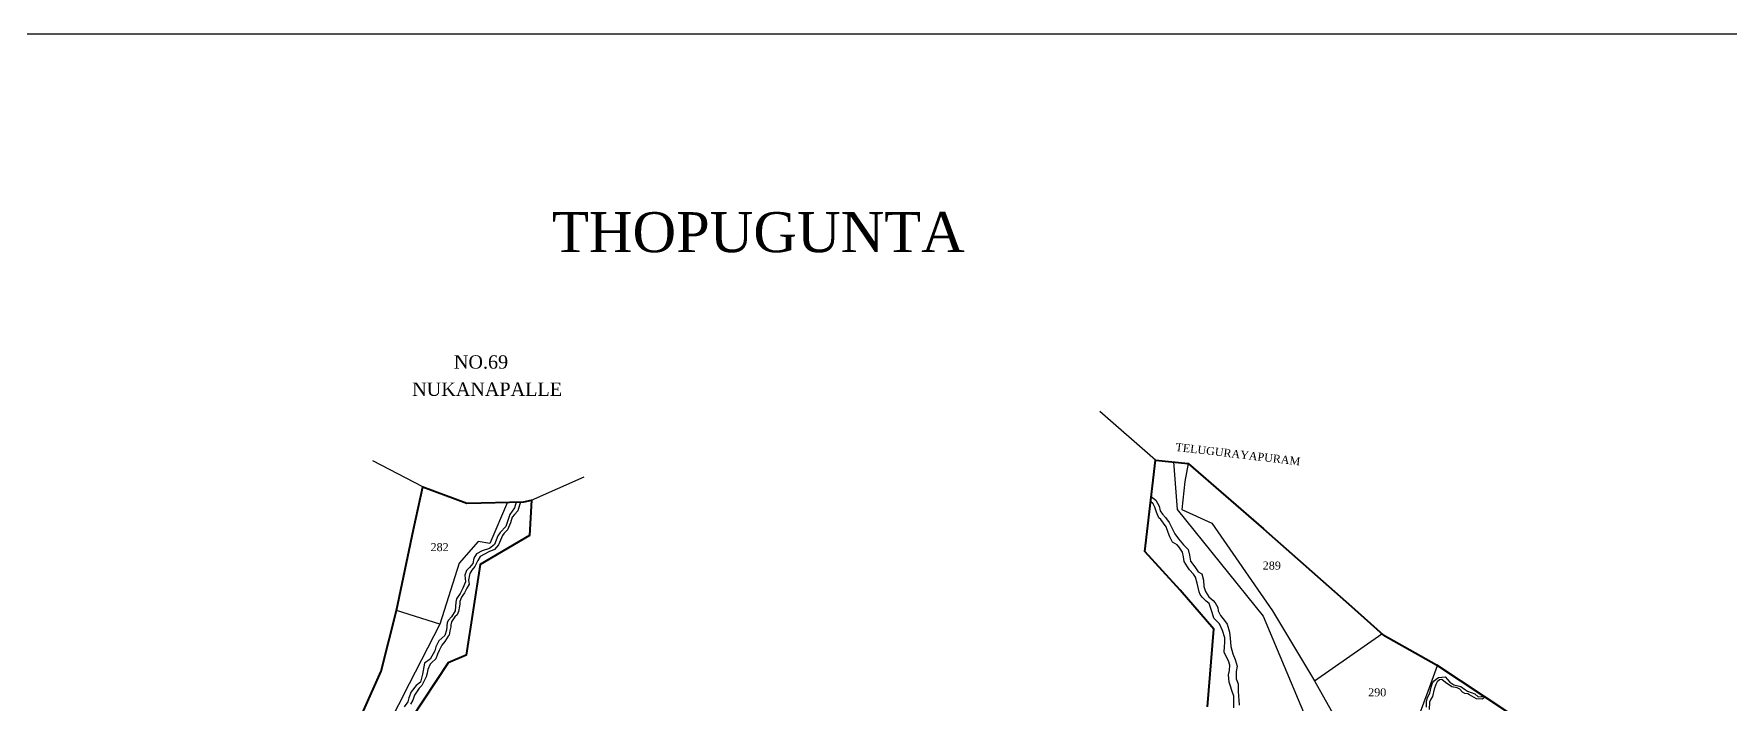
# Model space of a CAD drawing. Header units: millimetres. Extents: x -710 to 883, y -1027 to 1201.
# Drawn here: x -152 to 484, y 949 to 1201 of the extents above; entities that cross this region are included whole.
import ezdxf

# ---------------------------------------------------------------- set-up
doc = ezdxf.new("R2010")
doc.units = ezdxf.units.MM
doc.header["$MEASUREMENT"] = 0
doc.linetypes.add('ACAD_ISO02W100', pattern=[15, 12, -3])
doc.linetypes.add('BORDER', pattern=[1.75, 0.5, -0.25, 0.5, -0.25, 0, -0.25])
for name, color, linetype in [('CARTTRACK', 30, 'ACAD_ISO02W100'), ('NALA', 4, 'Continuous'), ('SURVEY_BND', 7, 'Continuous'), ('SURVEY_NO', 7, 'Continuous')]:
    doc.layers.add(name, color=color, linetype=linetype)
doc.layers.add('VILL_BOUNDARY', color=6, linetype='BORDER', lineweight=30)
doc.styles.get("Standard").update_dxf_attribs({"font": 'TIMES.TTF'})

msp = doc.modelspace()

# ---------------------------------------------------------------- linework, layer by layer
at = {"linetype": 'ByBlock', "lineweight": 30}
msp.add_lwpolyline([(-710.43, 1200.61), (882.84, 1200.61), (882.84, -1027.46), (-710.43, -1027.46)], close=True, dxfattribs=at)
at = {"layer": 'CARTTRACK', "linetype": 'ByBlock'}
msp.add_lwpolyline([(275.5, 1040.19), (276.81, 1022.43), (309.14, 982.41), (325.91, 942.55), (329.69, 930.71), (331.01, 919.25), (330.82, 912.99), (323.05, 892.01), (312.02, 873.18), (308.48, 868.13), (296.71, 860.23), (290.96, 857.56), (290.83, 842.28), (293.37, 817.02), (292.81, 812.12), (287.91, 798.65), (272.95, 789.23), (256.38, 776.87), (245.44, 765.49), (241.98, 761.67), (237.91, 750.59)], dxfattribs=at)
at = {"layer": 'NALA', "linetype": 'ByBlock'}
for points in [[(28.99, 1025.19), (28.36, 1022.95), (26.65, 1020.46), (25.07, 1016.03), (23.05, 1013.73), (22.11, 1012.47), (20.91, 1009.29), (19, 1007.77), (16.26, 1006.95), (14.15, 1005.77), (13.07, 1004.18), (12.77, 1002.19), (11.53, 1000.66), (10.42, 999.54), (9.72, 997.74), (10, 995.3), (9.01, 992.93), (7.99, 990.96), (6.63, 988.89), (6.32, 987.61), (6.06, 984.43), (4.73, 982.2), (3.6, 980.96), (3.11, 979.98), (2.88, 977.11), (2.2, 975.12), (0.03, 973.22), (-1.18, 970.9), (-1.56, 969.45), (-3.26, 966.32), (-5.36, 964.78), (-6.07, 960.62), (-6.92, 957.71), (-8.55, 956.46), (-10.34, 954), (-11.27, 951.85), (-11.66, 950.3), (-13.04, 948.48)], [(30.64, 1025.24), (29.59, 1021.89), (28.36, 1020.52), (27.47, 1019.5), (26.91, 1017.45), (25.72, 1014.79), (24.54, 1013.48), (23.91, 1012.69), (22.41, 1009.15), (20.88, 1007.34), (18.69, 1006.53), (15.5, 1004.82), (14.56, 1003.26), (13.47, 1000.97), (12.41, 999.66), (11.64, 998.43), (11.49, 997.88), (11.09, 995.94), (11.33, 994.43), (10.51, 992.9), (9.59, 991.18), (8.94, 990.3), (8.51, 989.56), (7.84, 987.91), (7.86, 987.07), (7.7, 986.1), (7.37, 984.17), (6.84, 982.93), (6.04, 982.12), (4.75, 980.3), (4.53, 979.19), (4.45, 978.36), (4.1, 976.96), (3.91, 975.33), (3.51, 974.95), (2.24, 972.9), (1.14, 971.6), (0.1, 969.53), (-0.5, 968.22), (-1.16, 966.36), (-2.78, 964.96), (-3.21, 964.43), (-4.19, 962.37), (-4.44, 961.05), (-4.72, 959.73), (-6.38, 956.48), (-7.38, 955.47), (-9.17, 952.82), (-9.75, 950.96), (-10.64, 949.45)], [(298.07, 948.03), (298.07, 949.76), (298.07, 952.44), (297.4, 954.59), (296.89, 956.22), (296.39, 957.73), (296.16, 960.41), (296.5, 962.03), (296.61, 963.99), (296.14, 965.73), (295.66, 966.54), (294.42, 968.88), (294.57, 971.09), (294.68, 972.6), (294.76, 974.31), (293.81, 977.08), (292.74, 979.51), (290.64, 981.67), (289.97, 983.83), (288.84, 987.12), (287.77, 988.07), (286.26, 989.58), (285.45, 990.56), (285.05, 991.54), (284.4, 994.77), (283.73, 996.98), (282.93, 998.12), (281.49, 999.83), (280.7, 1000.85), (279.44, 1002.93), (279.18, 1004.7), (278.91, 1006.44), (277.59, 1008.27), (276.8, 1009.16), (275.13, 1010.12), (274.06, 1012.18), (273.45, 1013.77), (272.73, 1015.89), (270.76, 1018.6), (269.97, 1019.29), (269.06, 1021.43), (268.45, 1023.25), (267.88, 1024.49), (266.88, 1025.35)], [(267.1, 1027.26), (268.9, 1025.83), (270.12, 1023.59), (270.53, 1021.94), (271.37, 1020.61), (272.49, 1019.37), (273.89, 1017.52), (275.07, 1015), (275.93, 1013.24), (277.31, 1011.36), (279.19, 1009.09), (280.98, 1007.45), (281.49, 1005.21), (281.84, 1003.02), (283.42, 1000.86), (284.77, 999.03), (286.1, 998.28), (286.68, 995.88), (286.91, 993.54), (287.45, 991.67), (288.75, 989.69), (290.33, 988.34), (291.07, 987.37), (292.09, 985.63), (292.21, 984.44), (293.08, 982.68), (294.61, 980.75), (295.63, 979.35), (296.42, 976.41), (296.73, 974.14), (297.03, 971.08), (297.7, 968.33), (298.56, 966.22), (299.35, 963.66), (299, 961.71), (298.97, 958.94), (299.76, 957.03), (299.78, 954.31), (299.86, 952.39), (300.04, 950.99), (300.07, 949.03)], [(370.29, 948.33), (370.3, 950.36), (370.68, 951.88), (371.65, 953.57), (372.16, 955.86), (372.56, 957.43), (373.2, 958.2), (374.01, 958.86), (374.79, 959.39), (377.29, 959.62), (379.12, 957.64), (380.61, 956.66), (383.2, 956.07), (384.63, 955.04), (385.76, 954.36), (387.1, 953.79), (388.44, 953.29), (389.77, 952.24), (390.86, 952.3), (391.23, 952.3), (391.66, 952.54)], [(392.37, 952.07), (391.19, 951.36), (389.04, 951.44), (388.23, 951.99), (386.43, 952.99), (385.86, 953.25), (384.73, 953.49), (383.89, 953.93), (382.89, 955.06), (381.81, 955.5), (379.89, 955.88), (377.47, 957.51), (376.11, 958.67), (375.2, 958.56), (374.41, 957.81), (373.89, 956.74), (373.27, 955), (372.61, 952.28), (371.97, 951.27), (371.52, 950.16), (371.31, 947.44)]]:
    msp.add_lwpolyline(points, dxfattribs=at)
at = {"layer": 'SURVEY_BND', "linetype": 'ByBlock'}
for points in [[(281, 1039.6), (279.71, 1032.94), (278.61, 1022.33), (289.91, 1017.31), (312.62, 984.45), (328.38, 958.21), (353.66, 975.84)], [(25.69, 1025.1), (19.06, 1009.6), (14.74, 1010.37), (7.56, 1002.32), (0.31, 979.41), (-15.88, 984.55)], [(0.31, 979.43), (-11.12, 957.04), (-19.1, 941.37), (-27.38, 924.15), (-23.81, 919.33), (-35.56, 908.59), (-44.83, 900.68), (-50.68, 892.88), (-59.22, 898.78)], [(328.38, 958.21), (341.33, 935.05), (354.88, 910.89), (362.05, 930.46), (370.96, 954.24), (374.52, 963.89)]]:
    msp.add_lwpolyline(points, dxfattribs=at)
at = {"layer": 'VILL_BOUNDARY', "linetype": 'ByBlock'}
for points in [[(268.69, 1040.93), (247.91, 1059.14)], [(268.69, 1040.93), (247.91, 1059.14)], [(-6.02, 1030.94), (-24.79, 1040.68)], [(-6.02, 1030.94), (-24.79, 1040.68)], [(34.7, 1025.86), (54.45, 1034.69)], [(34.7, 1025.86), (54.45, 1034.69)]]:
    msp.add_lwpolyline(points, dxfattribs=at)
at = {"layer": 'VILL_BOUNDARY', "linetype": 'ByBlock', "lineweight": 40}
for points in [[(288.19, 948.39), (290.63, 977.54), (277.93, 992.12), (264.71, 1006.66), (268.69, 1040.93), (281, 1039.6), (309.25, 1015.2), (342.27, 986.01), (354.1, 975.45), (374.16, 964.13), (400.78, 946.5)], [(-95.85, 841.36), (-77.54, 871.42), (-59.22, 898.78), (-49.79, 905.33), (-40.97, 920.36), (-28.22, 946.89), (-21.69, 961.75), (-15.88, 984.55), (-9.45, 1014.93), (-6.02, 1030.94), (10.48, 1024.7), (31.91, 1025.27), (34.7, 1025.86), (33.96, 1012.62), (15.51, 1001.75), (10.27, 967.77), (3.45, 964.87), (-10.41, 943.89), (-3.49, 924.23), (1.9, 896.39), (7.51, 872.84), (10.98, 862.05)], [(-28.22, 946.89), (-21.69, 961.75), (-15.88, 984.55), (-9.45, 1014.93), (-6.02, 1030.94), (10.48, 1024.7), (31.91, 1025.27), (34.7, 1025.86), (33.96, 1012.62), (15.51, 1001.75), (10.27, 967.77), (3.45, 964.87), (-10.41, 943.89)]]:
    msp.add_lwpolyline(points, dxfattribs=at)

# ---------------------------------------------------------------- texts
at = {"layer": 'SURVEY_NO', "linetype": 'ByBlock'}
for s, height, p in [('THOPUGUNTA', 15, (42.41, 1118.83)), ('NO.69', 5, (5.63, 1075.18)), ('NUKANAPALLE', 5, (-10.01, 1064.97)), ('282', 3, (-3.11, 1006.78)), ('289', 3, (308.94, 999.88)), ('290', 3, (348.47, 952.36))]:
    msp.add_text(s, height=height, dxfattribs=at).set_placement(p)
msp.add_text('TELUGURAYAPURAM', height=3, rotation=353.33393, dxfattribs=at).set_placement((276.08, 1044.36))

doc.saveas('drawing.dxf')
